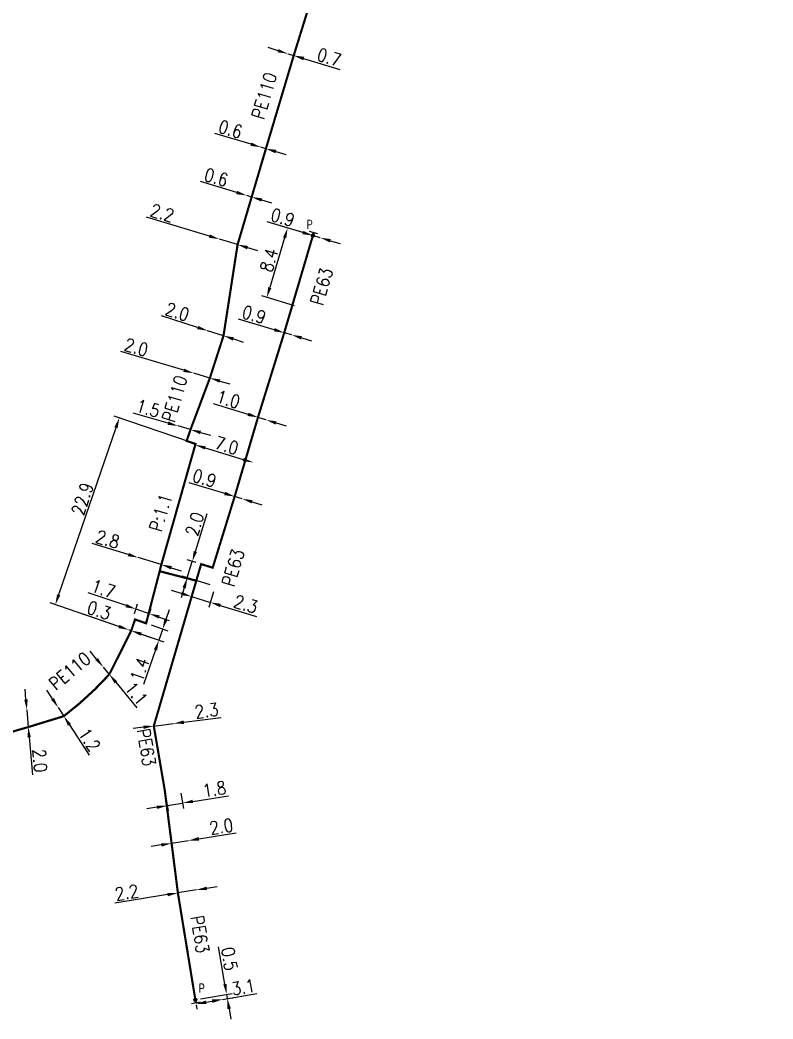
# Model space of a CAD drawing. Header units: millimetres. Extents: x 149999 to 151007, y 125999 to 127005.
# Drawn here: x 150579.9 to 150667.1, y 126187.4 to 126303.1 of the extents above; entities that cross this region are included whole.
import ezdxf
from ezdxf.enums import TextEntityAlignment as Align

# ---------------------------------------------------------------- set-up
doc = ezdxf.new("R2010")
doc.units = ezdxf.units.MM
doc.header["$PDMODE"] = 34
doc.linetypes.add('L_100_PE', pattern=[14, 10, -1.5, 1, -1.5])
doc.layers.get('0').update_dxf_attribs({"linetype": 'CONTINUOUS'})
doc.layers.get('DEFPOINTS').update_dxf_attribs({"linetype": 'CONTINUOUS'})
for name, color, linetype in [('L_140', 3, 'CONTINUOUS'), ('L_300', 7, 'CONTINUOUS'), ('L_340', 7, 'CONTINUOUS')]:
    doc.layers.add(name, color=color, linetype=linetype)
doc.styles.add('G_ROMANS', font='ROMANS.SHX', dxfattribs={"width": 0.75})
doc.styles.get("Standard").update_dxf_attribs({"font": 'romans.shx', "width": 0.85})
doc.dimstyles.get("Standard").update_dxf_attribs({"dimtxt": 1.5, "dimasz": 1.2, "dimexe": 0.625, "dimexo": 0.625, "dimgap": 0.25, "dimtad": 1, "dimdec": 1, "dimzin": 0, "dimdsep": 46, "dimtxsty": 'Standard', "dimcen": -0.5, "dimadec": 0, "dimazin": 0, "dimtfac": 1, "dimtdec": 1, "dimtmove": 0, "dimatfit": 3, "dimfxl": 0, "dimtolj": 1, "dimtzin": 0, "dimarcsym": 0})

# ---------------------------------------------------------------- blocks, each defined once
blk = doc.blocks.new('L_340_07')
at = {"color": 0, "linetype": 'Continuous', "const_width": 0.25, "flags": 128}
blk.add_lwpolyline([(0, 0), (0.35, 0)], dxfattribs=at)
at = {"color": 0, "linetype": 'Continuous', "flags": 128}
blk.add_lwpolyline([(0.35, -0.5), (0.35, 0.5)], dxfattribs=at)
at = {"color": 0, "linetype": 'Continuous', "width": 0.75, "flags": 3}
for tag, p in [('DEF_LEG', (0.72, -3.47)), ('DEF_COUP', (0.72, -5.97)), ('DEF_TYPE', (0.72, -8.47))]:
    blk.add_attdef(tag, text='', height=1.2, dxfattribs=at).set_placement(p, align=Align.MIDDLE)
blk = doc.blocks.new('*D209')
at = {"layer": 'DEFPOINTS', "color": 0, "linetype": 'Continuous', "transparency": 16777216}
for p in [(150600.2, 126189.62), (150603.34, 126189.65), (150603.34, 126189.65)]:
    blk.add_point(p, dxfattribs=at)
at = {"layer": 'L_300', "color": 0, "linetype": 'Continuous', "lineweight": -2, "transparency": 16777216}
for p, q in [((150601.46, 126189.33), (150602.15, 126189.45)), ((150603.34, 126189.65), (150607.3, 126190.32)), ((150600.3, 126189.01), (150600.38, 126188.51))]:
    blk.add_line(p, q, dxfattribs=at)
at = {"layer": 'L_300', "color": 0, "linetype": 'Continuous', "transparency": 16777216}
for points in [[(150601.43, 126189.53), (150601.5, 126189.13), (150600.28, 126189.13)], [(150602.12, 126189.65), (150602.19, 126189.25), (150603.34, 126189.65)]]:
    blk.add_solid(points, dxfattribs=at)
at = {"layer": 'L_300', "color": 0, "linetype": 'Continuous', "transparency": 16777216, "insert": (150605.75, 126191.07), "char_height": 1.5, "attachment_point": 5, "rotation": 9.6463}
blk.add_mtext('\\A1;3.1', dxfattribs=at)
blk = doc.blocks.new('*D210')
at = {"layer": 'DEFPOINTS', "color": 0, "linetype": 'Continuous', "transparency": 16777216}
for p in [(150600.2, 126189.62), (150603.34, 126189.65), (150603.92, 126189.75)]:
    blk.add_point(p, dxfattribs=at)
at = {"layer": 'L_300', "color": 0, "linetype": 'Continuous', "lineweight": -2, "transparency": 16777216}
for p, q in [((150603.63, 126191.42), (150602.9, 126195.73)), ((150600.81, 126189.73), (150604.45, 126190.35)), ((150603.92, 126189.75), (150603.83, 126190.24)), ((150603.95, 126189.75), (150604.53, 126189.85)), ((150604.12, 126188.57), (150604.32, 126187.38))]:
    blk.add_line(p, q, dxfattribs=at)
at = {"layer": 'L_300', "color": 0, "linetype": 'Continuous', "transparency": 16777216}
for points in [[(150603.83, 126191.46), (150603.43, 126191.39), (150603.83, 126190.24)], [(150604.31, 126188.6), (150603.92, 126188.53), (150603.92, 126189.75)]]:
    blk.add_solid(points, dxfattribs=at)
at = {"layer": 'L_300', "color": 0, "linetype": 'Continuous', "transparency": 16777216, "insert": (150604.15, 126194.34), "char_height": 1.5, "attachment_point": 5, "rotation": 279.6463}
blk.add_mtext('\\A1;0.5', dxfattribs=at)
blk = doc.blocks.new('*D211')
at = {"layer": 'DEFPOINTS', "color": 0, "linetype": 'Continuous', "transparency": 16777216}
for p in [(150600.35, 126202.34), (150600.35, 126202.34), (150598.18, 126201.98)]:
    blk.add_point(p, dxfattribs=at)
at = {"layer": 'L_140', "color": 0, "linetype": 'Continuous', "lineweight": -2, "transparency": 16777216}
for p, q in [((150598.08, 126202.6), (150598.08, 126202.6)), ((150600.35, 126202.34), (150598.18, 126201.98)), ((150600.25, 126202.95), (150600.25, 126202.95)), ((150601.53, 126202.53), (150602.72, 126202.72)), ((150596.99, 126201.79), (150590.86, 126200.8))]:
    blk.add_line(p, q, dxfattribs=at)
at = {"layer": 'L_140', "color": 0, "linetype": 'Continuous', "transparency": 16777216}
for points in [[(150601.5, 126202.72), (150601.56, 126202.33), (150600.35, 126202.34)], [(150596.96, 126201.99), (150597.02, 126201.6), (150598.18, 126201.98)]]:
    blk.add_solid(points, dxfattribs=at)
at = {"layer": 'L_140', "color": 0, "linetype": 'Continuous', "transparency": 16777216, "insert": (150592.26, 126202.04), "char_height": 1.5, "attachment_point": 5, "rotation": 9.1902}
blk.add_mtext('\\A1;2.2', dxfattribs=at)
blk = doc.blocks.new('*D212')
at = {"layer": 'DEFPOINTS', "color": 0, "linetype": 'Continuous', "transparency": 16777216}
for p in [(150599.42, 126208.06), (150599.42, 126208.06), (150597.45, 126207.74)]:
    blk.add_point(p, dxfattribs=at)
at = {"layer": 'L_140', "color": 0, "linetype": 'Continuous', "lineweight": -2, "transparency": 16777216}
for p, q in [((150597.45, 126207.74), (150599.42, 126208.06)), ((150600.61, 126208.25), (150604.92, 126208.95)), ((150596.26, 126207.55), (150595.08, 126207.36))]:
    blk.add_line(p, q, dxfattribs=at)
at = {"layer": 'L_140', "color": 0, "linetype": 'Continuous', "transparency": 16777216}
for points in [[(150600.57, 126208.45), (150600.64, 126208.05), (150599.42, 126208.06)], [(150596.23, 126207.74), (150596.3, 126207.35), (150597.45, 126207.74)]]:
    blk.add_solid(points, dxfattribs=at)
at = {"layer": 'L_140', "color": 0, "linetype": 'Continuous', "transparency": 16777216, "insert": (150603.2, 126209.68), "char_height": 1.5, "attachment_point": 5, "rotation": 9.1902}
blk.add_mtext('\\A1;2.0', dxfattribs=at)
blk = doc.blocks.new('*D213')
at = {"layer": 'DEFPOINTS', "color": 0, "linetype": 'Continuous', "transparency": 16777216}
for p in [(150596.66, 126213.87), (150598.43, 126214.15), (150598.72, 126212.39)]:
    blk.add_point(p, dxfattribs=at)
at = {"layer": 'L_140', "color": 0, "linetype": 'Continuous', "lineweight": -2, "transparency": 16777216}
for p, q in [((150596.76, 126213.25), (150597.04, 126211.49)), ((150598.53, 126213.54), (150598.82, 126211.77)), ((150599.9, 126212.58), (150604.04, 126213.25)), ((150595.76, 126211.91), (150594.57, 126211.72)), ((150596.94, 126212.1), (150598.72, 126212.39))]:
    blk.add_line(p, q, dxfattribs=at)
at = {"layer": 'L_140', "color": 0, "linetype": 'Continuous', "transparency": 16777216}
for points in [[(150599.87, 126212.78), (150599.94, 126212.39), (150598.72, 126212.39)], [(150595.73, 126212.11), (150595.79, 126211.71), (150596.94, 126212.1)]]:
    blk.add_solid(points, dxfattribs=at)
at = {"layer": 'L_140', "color": 0, "linetype": 'Continuous', "transparency": 16777216, "insert": (150602.4, 126214), "char_height": 1.5, "attachment_point": 5, "rotation": 9.2093}
blk.add_mtext('\\A1;1.8', dxfattribs=at)
blk = doc.blocks.new('*D789')
at = {"layer": 'DEFPOINTS', "color": 0, "linetype": 'Continuous', "transparency": 16777216}
for p in [(150595.39, 126221.32), (150597.67, 126221.61), (150597.67, 126221.61)]:
    blk.add_point(p, dxfattribs=at)
at = {"layer": 'L_140', "color": 0, "linetype": 'Continuous', "lineweight": -2, "transparency": 16777216}
for p, q in [((150598.86, 126221.76), (150603.2, 126222.3)), ((150594.2, 126221.18), (150593.01, 126221.03)), ((150595.39, 126221.32), (150597.67, 126221.61))]:
    blk.add_line(p, q, dxfattribs=at)
at = {"layer": 'L_140', "color": 0, "linetype": 'Continuous', "transparency": 16777216}
for points in [[(150598.84, 126221.96), (150598.89, 126221.56), (150597.67, 126221.61)], [(150594.17, 126221.37), (150594.22, 126220.98), (150595.39, 126221.32)]]:
    blk.add_solid(points, dxfattribs=at)
at = {"layer": 'L_140', "color": 0, "linetype": 'Continuous', "transparency": 16777216, "insert": (150601.5, 126223.1), "char_height": 1.5, "attachment_point": 5, "rotation": 7.1413}
blk.add_mtext('\\A1;2.3', dxfattribs=at)
blk = doc.blocks.new('*D790')
at = {"layer": 'DEFPOINTS', "color": 0, "linetype": 'Continuous', "transparency": 16777216}
for p in [(150600.87, 126240.07), (150599.26, 126238.47), (150602.51, 126237.48)]:
    blk.add_point(p, dxfattribs=at)
at = {"layer": 'L_140', "color": 0, "linetype": 'Continuous', "lineweight": -2, "transparency": 16777216}
for p, q in [((150600.2, 126241.53), (150601.55, 126245.92)), ((150600.28, 126240.25), (150599.25, 126240.57)), ((150599.26, 126238.47), (150599.85, 126240.38)), ((150601.91, 126237.66), (150598.66, 126238.66)), ((150598.91, 126237.33), (150598.56, 126236.18))]:
    blk.add_line(p, q, dxfattribs=at)
at = {"layer": 'L_140', "color": 0, "linetype": 'Continuous', "transparency": 16777216}
for points in [[(150600.01, 126241.59), (150600.39, 126241.47), (150599.85, 126240.38)], [(150598.72, 126237.38), (150599.1, 126237.27), (150599.26, 126238.47)]]:
    blk.add_solid(points, dxfattribs=at)
at = {"layer": 'L_140', "color": 0, "linetype": 'Continuous', "transparency": 16777216, "insert": (150600.13, 126244.7), "char_height": 1.5, "attachment_point": 5, "rotation": 72.9019}
blk.add_mtext('\\A1;2.0', dxfattribs=at)
blk = doc.blocks.new('*D791')
at = {"layer": 'DEFPOINTS', "color": 0, "linetype": 'Continuous', "transparency": 16777216}
for p in [(150604.75, 126247.9), (150605.61, 126247.64), (150605.61, 126247.64)]:
    blk.add_point(p, dxfattribs=at)
at = {"layer": 'L_140', "color": 0, "linetype": 'Continuous', "lineweight": -2, "transparency": 16777216}
for p, q in [((150603.6, 126248.25), (150599.48, 126249.5)), ((150605.61, 126247.64), (150604.75, 126247.9)), ((150606.76, 126247.29), (150607.91, 126246.94))]:
    blk.add_line(p, q, dxfattribs=at)
at = {"layer": 'L_140', "color": 0, "linetype": 'Continuous', "transparency": 16777216}
for points in [[(150603.66, 126248.44), (150603.54, 126248.06), (150604.75, 126247.9)], [(150606.82, 126247.48), (150606.7, 126247.1), (150605.61, 126247.64)]]:
    blk.add_solid(points, dxfattribs=at)
at = {"layer": 'L_140', "color": 0, "linetype": 'Continuous', "transparency": 16777216, "insert": (150601.26, 126250.01), "char_height": 1.5, "attachment_point": 5, "rotation": 343.1168}
blk.add_mtext('\\A1;0.9', dxfattribs=at)
blk = doc.blocks.new('*D792')
at = {"layer": 'DEFPOINTS', "color": 0, "linetype": 'Continuous', "transparency": 16777216}
for p in [(150600.22, 126253.99), (150606.89, 126251.85), (150606.89, 126251.85)]:
    blk.add_point(p, dxfattribs=at)
at = {"layer": 'L_140', "color": 0, "linetype": 'Continuous', "lineweight": -2, "transparency": 16777216}
for p, q in [((150600.04, 126253.39), (150600.01, 126253.28)), ((150601.34, 126253.53), (150605.74, 126252.19))]:
    blk.add_line(p, q, dxfattribs=at)
at = {"layer": 'L_140', "color": 0, "linetype": 'Continuous', "transparency": 16777216}
for points in [[(150601.39, 126253.72), (150601.28, 126253.34), (150600.19, 126253.88)], [(150605.8, 126252.38), (150605.68, 126252), (150606.89, 126251.85)]]:
    blk.add_solid(points, dxfattribs=at)
at = {"layer": 'L_140', "color": 0, "linetype": 'Continuous', "transparency": 16777216, "insert": (150603.83, 126253.82), "char_height": 1.5, "attachment_point": 5, "rotation": 343.1168}
blk.add_mtext('\\A1;7.0', dxfattribs=at)
blk = doc.blocks.new('*D793')
at = {"layer": 'DEFPOINTS', "color": 0, "linetype": 'Continuous', "transparency": 16777216}
for p in [(150607.45, 126257.07), (150608.4, 126256.77), (150608.4, 126256.77)]:
    blk.add_point(p, dxfattribs=at)
at = {"layer": 'L_140', "color": 0, "linetype": 'Continuous', "lineweight": -2, "transparency": 16777216}
for p, q in [((150606.3, 126257.42), (150602.3, 126258.65)), ((150608.4, 126256.77), (150607.45, 126257.07)), ((150609.55, 126256.42), (150610.7, 126256.07))]:
    blk.add_line(p, q, dxfattribs=at)
at = {"layer": 'L_140', "color": 0, "linetype": 'Continuous', "transparency": 16777216}
for points in [[(150606.36, 126257.61), (150606.24, 126257.23), (150607.45, 126257.07)], [(150609.61, 126256.61), (150609.49, 126256.23), (150608.4, 126256.77)]]:
    blk.add_solid(points, dxfattribs=at)
at = {"layer": 'L_140', "color": 0, "linetype": 'Continuous', "transparency": 16777216, "insert": (150604.02, 126259.17), "char_height": 1.5, "attachment_point": 5, "rotation": 342.8927}
blk.add_mtext('\\A1;1.0', dxfattribs=at)
blk = doc.blocks.new('*D794')
at = {"layer": 'DEFPOINTS', "color": 0, "linetype": 'Continuous', "transparency": 16777216}
for p in [(150610.49, 126266.87), (150611.36, 126266.62), (150611.36, 126266.62)]:
    blk.add_point(p, dxfattribs=at)
at = {"layer": 'L_140', "color": 0, "linetype": 'Continuous', "lineweight": -2, "transparency": 16777216}
for p, q in [((150609.34, 126267.22), (150605.21, 126268.45)), ((150611.36, 126266.62), (150610.49, 126266.87)), ((150612.51, 126266.27), (150613.66, 126265.93))]:
    blk.add_line(p, q, dxfattribs=at)
at = {"layer": 'L_140', "color": 0, "linetype": 'Continuous', "transparency": 16777216}
for points in [[(150609.4, 126267.41), (150609.29, 126267.03), (150610.49, 126266.87)], [(150612.56, 126266.47), (150612.45, 126266.08), (150611.36, 126266.62)]]:
    blk.add_solid(points, dxfattribs=at)
at = {"layer": 'L_140', "color": 0, "linetype": 'Continuous', "transparency": 16777216, "insert": (150606.99, 126268.96), "char_height": 1.5, "attachment_point": 5, "rotation": 343.3814}
blk.add_mtext('\\A1;0.9', dxfattribs=at)
blk = doc.blocks.new('*D795')
at = {"layer": 'DEFPOINTS', "color": 0, "linetype": 'Continuous', "transparency": 16777216}
for p in [(150613.81, 126278.13), (150608.48, 126270.95), (150612.27, 126269.82)]:
    blk.add_point(p, dxfattribs=at)
at = {"layer": 'L_300', "color": 0, "linetype": 'Continuous', "lineweight": -2, "transparency": 16777216}
for p, q in [((150613.21, 126278.31), (150610.28, 126279.18)), ((150610.54, 126277.85), (150608.82, 126272.1)), ((150611.68, 126270), (150607.88, 126271.13))]:
    blk.add_line(p, q, dxfattribs=at)
at = {"layer": 'L_300', "color": 0, "linetype": 'Continuous', "transparency": 16777216}
for points in [[(150610.35, 126277.91), (150610.73, 126277.8), (150610.88, 126279)], [(150608.63, 126272.16), (150609.01, 126272.05), (150608.48, 126270.95)]]:
    blk.add_solid(points, dxfattribs=at)
at = {"layer": 'L_300', "color": 0, "linetype": 'Continuous', "transparency": 16777216, "insert": (150608.73, 126275.29), "char_height": 1.5, "attachment_point": 5, "rotation": 73.4039}
blk.add_mtext('\\A1;8.4', dxfattribs=at)
blk = doc.blocks.new('*D796')
at = {"layer": 'DEFPOINTS', "color": 0, "linetype": 'Continuous', "transparency": 16777216}
for p in [(150613.81, 126278.13), (150614.67, 126277.87), (150614.67, 126277.87)]:
    blk.add_point(p, dxfattribs=at)
at = {"layer": 'L_300', "color": 0, "linetype": 'Continuous', "lineweight": -2, "transparency": 16777216}
for p, q in [((150612.66, 126278.47), (150608.53, 126279.7)), ((150614.67, 126277.87), (150613.81, 126278.13)), ((150615.82, 126277.53), (150616.97, 126277.19))]:
    blk.add_line(p, q, dxfattribs=at)
at = {"layer": 'L_300', "color": 0, "linetype": 'Continuous', "transparency": 16777216}
for points in [[(150612.72, 126278.66), (150612.6, 126278.28), (150613.81, 126278.13)], [(150615.88, 126277.72), (150615.77, 126277.34), (150614.67, 126277.87)]]:
    blk.add_solid(points, dxfattribs=at)
at = {"layer": 'L_300', "color": 0, "linetype": 'Continuous', "transparency": 16777216, "insert": (150610.31, 126280.22), "char_height": 1.5, "attachment_point": 5, "rotation": 343.4039}
blk.add_mtext('\\A1;0.9', dxfattribs=at)
blk = doc.blocks.new('*D798')
at = {"layer": 'DEFPOINTS', "color": 0, "linetype": 'Continuous', "transparency": 16777216}
for p in [(150610.92, 126299.19), (150610.92, 126299.19), (150611.59, 126298.98)]:
    blk.add_point(p, dxfattribs=at)
at = {"layer": 'L_140', "color": 0, "linetype": 'Continuous', "lineweight": -2, "transparency": 16777216}
for p, q in [((150609.77, 126299.54), (150608.62, 126299.89)), ((150610.92, 126299.19), (150611.59, 126298.98)), ((150612.74, 126298.64), (150616.92, 126297.36))]:
    blk.add_line(p, q, dxfattribs=at)
at = {"layer": 'L_140', "color": 0, "linetype": 'Continuous', "transparency": 16777216}
for points in [[(150609.83, 126299.73), (150609.71, 126299.35), (150610.92, 126299.19)], [(150612.8, 126298.83), (150612.68, 126298.44), (150611.59, 126298.98)]]:
    blk.add_solid(points, dxfattribs=at)
at = {"layer": 'L_140', "color": 0, "linetype": 'Continuous', "transparency": 16777216, "insert": (150615.69, 126298.78), "char_height": 1.5, "attachment_point": 5, "rotation": 343.097}
blk.add_mtext('\\A1;0.7', dxfattribs=at)
blk = doc.blocks.new('*D799')
at = {"layer": 'DEFPOINTS', "color": 0, "linetype": 'Continuous', "transparency": 16777216}
for p in [(150607.8, 126288.36), (150607.8, 126288.36), (150608.37, 126288.19)]:
    blk.add_point(p, dxfattribs=at)
at = {"layer": 'L_140', "color": 0, "linetype": 'Continuous', "lineweight": -2, "transparency": 16777216}
for p, q in [((150606.65, 126288.7), (150602.45, 126289.94)), ((150608.37, 126288.19), (150607.8, 126288.36)), ((150609.52, 126287.85), (150610.67, 126287.52))]:
    blk.add_line(p, q, dxfattribs=at)
at = {"layer": 'L_140', "color": 0, "linetype": 'Continuous', "transparency": 16777216}
for points in [[(150606.7, 126288.89), (150606.59, 126288.51), (150607.8, 126288.36)], [(150609.58, 126288.05), (150609.47, 126287.66), (150608.37, 126288.19)]]:
    blk.add_solid(points, dxfattribs=at)
at = {"layer": 'L_140', "color": 0, "linetype": 'Continuous', "transparency": 16777216, "insert": (150604.26, 126290.45), "char_height": 1.5, "attachment_point": 5, "rotation": 343.5974}
blk.add_mtext('\\A1;0.6', dxfattribs=at)
blk = doc.blocks.new('*D800')
at = {"layer": 'DEFPOINTS', "color": 0, "linetype": 'Continuous', "transparency": 16777216}
for p in [(150606.15, 126282.77), (150606.15, 126282.77), (150606.72, 126282.59)]:
    blk.add_point(p, dxfattribs=at)
at = {"layer": 'L_140', "color": 0, "linetype": 'Continuous', "lineweight": -2, "transparency": 16777216}
for p, q in [((150605, 126283.11), (150600.81, 126284.37)), ((150606.72, 126282.59), (150606.15, 126282.77)), ((150607.87, 126282.25), (150609.02, 126281.9))]:
    blk.add_line(p, q, dxfattribs=at)
at = {"layer": 'L_140', "color": 0, "linetype": 'Continuous', "transparency": 16777216}
for points in [[(150605.06, 126283.3), (150604.94, 126282.92), (150606.15, 126282.77)], [(150607.93, 126282.44), (150607.82, 126282.06), (150606.72, 126282.59)]]:
    blk.add_solid(points, dxfattribs=at)
at = {"layer": 'L_140', "color": 0, "linetype": 'Continuous', "transparency": 16777216, "insert": (150602.62, 126284.87), "char_height": 1.5, "attachment_point": 5, "rotation": 343.257}
blk.add_mtext('\\A1;0.6', dxfattribs=at)
blk = doc.blocks.new('*D801')
at = {"layer": 'DEFPOINTS', "color": 0, "linetype": 'Continuous', "transparency": 16777216}
for p in [(150602.98, 126277.71), (150602.98, 126277.71), (150605.09, 126277.08)]:
    blk.add_point(p, dxfattribs=at)
at = {"layer": 'L_140', "color": 0, "linetype": 'Continuous', "lineweight": -2, "transparency": 16777216}
for p, q in [((150601.83, 126278.06), (150594.56, 126280.25)), ((150605.09, 126277.08), (150602.98, 126277.71)), ((150606.24, 126276.73), (150607.39, 126276.38))]:
    blk.add_line(p, q, dxfattribs=at)
at = {"layer": 'L_140', "color": 0, "linetype": 'Continuous', "transparency": 16777216}
for points in [[(150601.89, 126278.25), (150601.78, 126277.87), (150602.98, 126277.71)], [(150606.29, 126276.92), (150606.18, 126276.54), (150605.09, 126277.08)]]:
    blk.add_solid(points, dxfattribs=at)
at = {"layer": 'L_140', "color": 0, "linetype": 'Continuous', "transparency": 16777216, "insert": (150596.37, 126280.75), "char_height": 1.5, "attachment_point": 5, "rotation": 343.2023}
blk.add_mtext('\\A1;2.2', dxfattribs=at)
blk = doc.blocks.new('*D802')
at = {"layer": 'DEFPOINTS', "color": 0, "linetype": 'Continuous', "transparency": 16777216}
for p in [(150600.02, 126262.18), (150600.02, 126262.18), (150601.88, 126261.62)]:
    blk.add_point(p, dxfattribs=at)
at = {"layer": 'L_140', "color": 0, "linetype": 'Continuous', "lineweight": -2, "transparency": 16777216}
for p, q in [((150598.87, 126262.52), (150591.57, 126264.69)), ((150600.19, 126262.77), (150600.19, 126262.77)), ((150601.88, 126261.62), (150600.02, 126262.18)), ((150602.06, 126262.22), (150602.06, 126262.22)), ((150603.03, 126261.28), (150604.18, 126260.94))]:
    blk.add_line(p, q, dxfattribs=at)
at = {"layer": 'L_140', "color": 0, "linetype": 'Continuous', "transparency": 16777216}
for points in [[(150598.92, 126262.71), (150598.81, 126262.33), (150600.02, 126262.18)], [(150603.09, 126261.47), (150602.98, 126261.09), (150601.88, 126261.62)]]:
    blk.add_solid(points, dxfattribs=at)
at = {"layer": 'L_140', "color": 0, "linetype": 'Continuous', "transparency": 16777216, "insert": (150593.37, 126265.2), "char_height": 1.5, "attachment_point": 5, "rotation": 343.4353}
blk.add_mtext('\\A1;2.0', dxfattribs=at)
blk = doc.blocks.new('*D803')
at = {"layer": 'DEFPOINTS', "color": 0, "linetype": 'Continuous', "transparency": 16777216}
for p in [(150598.2, 126256.07), (150598.2, 126256.07), (150599.64, 126255.65)]:
    blk.add_point(p, dxfattribs=at)
at = {"layer": 'L_140', "color": 0, "linetype": 'Continuous', "lineweight": -2, "transparency": 16777216}
for p, q in [((150597.05, 126256.4), (150593.02, 126257.56)), ((150599.64, 126255.65), (150598.2, 126256.07)), ((150600.79, 126255.32), (150601.95, 126254.99))]:
    blk.add_line(p, q, dxfattribs=at)
at = {"layer": 'L_140', "color": 0, "linetype": 'Continuous', "transparency": 16777216}
for points in [[(150597.1, 126256.59), (150596.99, 126256.21), (150598.2, 126256.07)], [(150600.85, 126255.51), (150600.74, 126255.13), (150599.64, 126255.65)]]:
    blk.add_solid(points, dxfattribs=at)
at = {"layer": 'L_140', "color": 0, "linetype": 'Continuous', "transparency": 16777216, "insert": (150594.73, 126258.11), "char_height": 1.5, "attachment_point": 5, "rotation": 343.9304}
blk.add_mtext('\\A1;1.5', dxfattribs=at)
blk = doc.blocks.new('*D804')
at = {"layer": 'DEFPOINTS', "color": 0, "linetype": 'Continuous', "transparency": 16777216}
for p in [(150593.58, 126240.83), (150593.58, 126240.83), (150596.26, 126240.01)]:
    blk.add_point(p, dxfattribs=at)
at = {"layer": 'L_140', "color": 0, "linetype": 'Continuous', "lineweight": -2, "transparency": 16777216}
for p, q in [((150592.44, 126241.18), (150588.26, 126242.45)), ((150596.26, 126240.01), (150593.58, 126240.83)), ((150597.41, 126239.66), (150598.56, 126239.31))]:
    blk.add_line(p, q, dxfattribs=at)
at = {"layer": 'L_140', "color": 0, "linetype": 'Continuous', "transparency": 16777216}
for points in [[(150592.5, 126241.37), (150592.38, 126240.99), (150593.58, 126240.83)], [(150597.47, 126239.85), (150597.35, 126239.47), (150596.26, 126240.01)]]:
    blk.add_solid(points, dxfattribs=at)
at = {"layer": 'L_140', "color": 0, "linetype": 'Continuous', "transparency": 16777216, "insert": (150590.06, 126242.95), "char_height": 1.5, "attachment_point": 5, "rotation": 343.0163}
blk.add_mtext('\\A1;2.8', dxfattribs=at)
blk = doc.blocks.new('*D805')
at = {"layer": 'DEFPOINTS', "color": 0, "linetype": 'Continuous', "transparency": 16777216}
for p in [(150592.49, 126232.46), (150592.49, 126232.46), (150592.78, 126232.36)]:
    blk.add_point(p, dxfattribs=at)
at = {"layer": 'L_140', "color": 0, "linetype": 'Continuous', "lineweight": -2, "transparency": 16777216}
for p, q in [((150591.36, 126232.85), (150587.22, 126234.27)), ((150592.78, 126232.36), (150592.49, 126232.46)), ((150592.7, 126233.05), (150592.7, 126233.05)), ((150592.98, 126232.95), (150592.98, 126232.95)), ((150593.91, 126231.97), (150595.05, 126231.58))]:
    blk.add_line(p, q, dxfattribs=at)
at = {"layer": 'L_140', "color": 0, "linetype": 'Continuous', "transparency": 16777216}
for points in [[(150591.42, 126233.04), (150591.29, 126232.66), (150592.49, 126232.46)], [(150593.98, 126232.16), (150593.85, 126231.78), (150592.78, 126232.36)]]:
    blk.add_solid(points, dxfattribs=at)
at = {"layer": 'L_140', "color": 0, "linetype": 'Continuous', "transparency": 16777216, "insert": (150589.05, 126234.7), "char_height": 1.5, "attachment_point": 5, "rotation": 341.0864}
blk.add_mtext('\\A1;0.3', dxfattribs=at)
blk = doc.blocks.new('*D806')
at = {"layer": 'DEFPOINTS', "color": 0, "linetype": 'Continuous', "transparency": 16777216}
for p in [(150592.49, 126232.46), (150594.5, 126233.22), (150595.98, 126231.27)]:
    blk.add_point(p, dxfattribs=at)
at = {"layer": 'L_140', "color": 0, "linetype": 'Continuous', "lineweight": -2, "transparency": 16777216}
for p, q in [((150596.81, 126233.7), (150597.2, 126234.83)), ((150593.08, 126232.26), (150596.57, 126231.06)), ((150595.09, 126233.02), (150597.01, 126232.36)), ((150596.42, 126232.56), (150595.98, 126231.27)), ((150595.59, 126230.13), (150594.21, 126226.11))]:
    blk.add_line(p, q, dxfattribs=at)
at = {"layer": 'L_140', "color": 0, "linetype": 'Continuous', "transparency": 16777216}
for points in [[(150596.62, 126233.76), (150597, 126233.63), (150596.42, 126232.56)], [(150595.4, 126230.2), (150595.78, 126230.07), (150595.98, 126231.27)]]:
    blk.add_solid(points, dxfattribs=at)
at = {"layer": 'L_140', "color": 0, "linetype": 'Continuous', "transparency": 16777216, "insert": (150593.76, 126227.88), "char_height": 1.5, "attachment_point": 5, "rotation": 71.0864}
blk.add_mtext('\\A1;1.4', dxfattribs=at)
blk = doc.blocks.new('*D807')
at = {"layer": 'DEFPOINTS', "color": 0, "linetype": 'Continuous', "transparency": 16777216}
for p in [(150593.32, 126234.87), (150592.94, 126233.76), (150594.5, 126233.22)]:
    blk.add_point(p, dxfattribs=at)
at = {"layer": 'L_140', "color": 0, "linetype": 'Continuous', "lineweight": -2, "transparency": 16777216}
for p, q in [((150592.18, 126235.26), (150587.8, 126236.76)), ((150593.14, 126234.35), (150593.52, 126235.46)), ((150594.88, 126234.33), (150593.32, 126234.87)), ((150594.7, 126233.81), (150595.08, 126234.92)), ((150596.01, 126233.94), (150597.15, 126233.56))]:
    blk.add_line(p, q, dxfattribs=at)
at = {"layer": 'L_140', "color": 0, "linetype": 'Continuous', "transparency": 16777216}
for points in [[(150592.25, 126235.45), (150592.12, 126235.07), (150593.32, 126234.87)], [(150596.08, 126234.13), (150595.95, 126233.76), (150594.88, 126234.33)]]:
    blk.add_solid(points, dxfattribs=at)
at = {"layer": 'L_140', "color": 0, "linetype": 'Continuous', "transparency": 16777216, "insert": (150589.53, 126237.22), "char_height": 1.5, "attachment_point": 5, "rotation": 341.0864}
blk.add_mtext('\\A1;1.7', dxfattribs=at)
blk = doc.blocks.new('*D808')
at = {"layer": 'DEFPOINTS', "color": 0, "linetype": 'Continuous', "transparency": 16777216}
for p in [(150600.22, 126253.99), (150583.99, 126235.37), (150592.49, 126232.46)]:
    blk.add_point(p, dxfattribs=at)
at = {"layer": 'L_140', "color": 0, "linetype": 'Continuous', "lineweight": -2, "transparency": 16777216}
for p, q in [((150599.63, 126254.19), (150590.81, 126257.21)), ((150591.01, 126255.87), (150584.37, 126236.51)), ((150591.9, 126232.66), (150583.39, 126235.58))]:
    blk.add_line(p, q, dxfattribs=at)
at = {"layer": 'L_140', "color": 0, "linetype": 'Continuous', "transparency": 16777216}
for points in [[(150590.82, 126255.94), (150591.2, 126255.81), (150591.4, 126257.01)], [(150584.19, 126236.57), (150584.56, 126236.45), (150583.99, 126235.37)]]:
    blk.add_solid(points, dxfattribs=at)
at = {"layer": 'L_140', "color": 0, "linetype": 'Continuous', "transparency": 16777216, "insert": (150587.13, 126247.62), "char_height": 1.5, "attachment_point": 5, "rotation": 71.0864}
blk.add_mtext('\\A1;22.9', dxfattribs=at)
blk = doc.blocks.new('*D809')
at = {"layer": 'DEFPOINTS', "color": 0, "linetype": 'Continuous', "transparency": 16777216}
for p in [(150589.54, 126228.15), (150589.54, 126228.15), (150590.24, 126227.3)]:
    blk.add_point(p, dxfattribs=at)
at = {"layer": 'L_140', "color": 0, "linetype": 'Continuous', "lineweight": -2, "transparency": 16777216}
for p, q in [((150588.77, 126229.07), (150588.01, 126230)), ((150589.54, 126228.15), (150590.24, 126227.3)), ((150591, 126226.38), (150593.44, 126223.43))]:
    blk.add_line(p, q, dxfattribs=at)
at = {"layer": 'L_140', "color": 0, "linetype": 'Continuous', "transparency": 16777216}
for points in [[(150588.93, 126229.2), (150588.62, 126228.95), (150589.54, 126228.15)], [(150591.16, 126226.5), (150590.85, 126226.25), (150590.24, 126227.3)]]:
    blk.add_solid(points, dxfattribs=at)
at = {"layer": 'L_140', "color": 0, "linetype": 'Continuous', "transparency": 16777216, "insert": (150593.38, 126225.08), "char_height": 1.5, "attachment_point": 5, "rotation": 309.5947}
blk.add_mtext('\\A1;1.1', dxfattribs=at)
blk = doc.blocks.new('*D810')
at = {"layer": 'DEFPOINTS', "color": 0, "linetype": 'Continuous', "transparency": 16777216}
for p in [(150584.32, 126223.46), (150584.32, 126223.46), (150584.97, 126222.46)]:
    blk.add_point(p, dxfattribs=at)
at = {"layer": 'L_140', "color": 0, "linetype": 'Continuous', "lineweight": -2, "transparency": 16777216}
for p, q in [((150583.67, 126224.47), (150583.01, 126225.48)), ((150584.32, 126223.46), (150584.97, 126222.46)), ((150585.62, 126221.45), (150587.9, 126217.93))]:
    blk.add_line(p, q, dxfattribs=at)
at = {"layer": 'L_140', "color": 0, "linetype": 'Continuous', "transparency": 16777216}
for points in [[(150583.83, 126224.58), (150583.5, 126224.36), (150584.32, 126223.46)], [(150585.79, 126221.56), (150585.45, 126221.34), (150584.97, 126222.46)]]:
    blk.add_solid(points, dxfattribs=at)
at = {"layer": 'L_140', "color": 0, "linetype": 'Continuous', "transparency": 16777216, "insert": (150587.93, 126219.73), "char_height": 1.5, "attachment_point": 5, "rotation": 302.931}
blk.add_mtext('\\A1;1.2', dxfattribs=at)
blk = doc.blocks.new('*D811')
at = {"layer": 'DEFPOINTS', "color": 0, "linetype": 'Continuous', "transparency": 16777216}
for p in [(150580.69, 126223.2), (150580.69, 126223.2), (150580.86, 126221.2)]:
    blk.add_point(p, dxfattribs=at)
at = {"layer": 'L_140', "color": 0, "linetype": 'Continuous', "lineweight": -2, "transparency": 16777216}
for p, q in [((150580.59, 126224.39), (150580.49, 126225.59)), ((150580.69, 126223.2), (150580.86, 126221.2)), ((150580.96, 126220.01), (150581.33, 126215.65))]:
    blk.add_line(p, q, dxfattribs=at)
at = {"layer": 'L_140', "color": 0, "linetype": 'Continuous', "transparency": 16777216}
for points in [[(150580.79, 126224.41), (150580.39, 126224.38), (150580.69, 126223.2)], [(150581.16, 126220.03), (150580.76, 126219.99), (150580.86, 126221.2)]]:
    blk.add_solid(points, dxfattribs=at)
at = {"layer": 'L_140', "color": 0, "linetype": 'Continuous', "transparency": 16777216, "insert": (150582.19, 126217.32), "char_height": 1.5, "attachment_point": 5, "rotation": 274.8333}
blk.add_mtext('\\A1;2.0', dxfattribs=at)
blk = doc.blocks.new('*D818')
at = {"layer": 'DEFPOINTS', "color": 0, "linetype": 'Continuous', "transparency": 16777216}
for p in [(150601.61, 126267.11), (150601.61, 126267.11), (150603.46, 126266.52)]:
    blk.add_point(p, dxfattribs=at)
at = {"layer": 'L_140', "color": 0, "linetype": 'Continuous', "lineweight": -2, "transparency": 16777216}
for p, q in [((150600.46, 126267.48), (150596.3, 126268.82)), ((150603.46, 126266.52), (150601.61, 126267.11)), ((150604.6, 126266.15), (150605.75, 126265.78))]:
    blk.add_line(p, q, dxfattribs=at)
at = {"layer": 'L_140', "color": 0, "linetype": 'Continuous', "transparency": 16777216}
for points in [[(150600.53, 126267.67), (150600.4, 126267.29), (150601.61, 126267.11)], [(150604.67, 126266.34), (150604.54, 126265.96), (150603.46, 126266.52)]]:
    blk.add_solid(points, dxfattribs=at)
at = {"layer": 'L_140', "color": 0, "linetype": 'Continuous', "transparency": 16777216, "insert": (150598.12, 126269.29), "char_height": 1.5, "attachment_point": 5, "rotation": 342.1486}
blk.add_mtext('\\A1;2.0', dxfattribs=at)
blk = doc.blocks.new('*D819')
at = {"layer": 'DEFPOINTS', "color": 0, "linetype": 'Continuous', "transparency": 16777216}
for p in [(150600.31, 126238.15), (150602.51, 126237.48), (150601.94, 126235.64)]:
    blk.add_point(p, dxfattribs=at)
at = {"layer": 'L_140', "color": 0, "linetype": 'Continuous', "lineweight": -2, "transparency": 16777216}
for p, q in [((150598.6, 126236.67), (150597.45, 126237.02)), ((150600.12, 126237.55), (150599.56, 126235.72)), ((150602.32, 126236.88), (150601.76, 126235.04)), ((150599.74, 126236.32), (150601.94, 126235.64)), ((150603.09, 126235.29), (150607.27, 126234))]:
    blk.add_line(p, q, dxfattribs=at)
at = {"layer": 'L_140', "color": 0, "linetype": 'Continuous', "transparency": 16777216}
for points in [[(150598.65, 126236.86), (150598.54, 126236.48), (150599.74, 126236.32)], [(150603.15, 126235.48), (150603.03, 126235.1), (150601.94, 126235.64)]]:
    blk.add_solid(points, dxfattribs=at)
at = {"layer": 'L_140', "color": 0, "linetype": 'Continuous', "transparency": 16777216, "insert": (150606.04, 126235.43), "char_height": 1.5, "attachment_point": 5, "rotation": 342.9019}
blk.add_mtext('\\A1;2.3', dxfattribs=at)
blk = doc.blocks.new('L_300_12')
at = {"color": 0, "linetype": 'Continuous', "const_width": 0.248, "flags": 128}
blk.add_lwpolyline([(-0.13, 0, 1), (0.13, 0, 1)], format="xyb", close=True, dxfattribs=at)
at = {"linetype": 'Continuous', "style": 'G_ROMANS', "width": 0.75}
blk.add_attdef('P', text='', height=1, dxfattribs=at).set_placement((0, 1.33), align=Align.MIDDLE_CENTER)
at = {"color": 0, "linetype": 'Continuous', "width": 0.75, "flags": 3}
for tag, p in [('DEF_LEG', (0, -5)), ('DEF_COUP', (0, -7.5)), ('DEF_TYPE', (0, -10))]:
    blk.add_attdef(tag, text='', height=1.2, dxfattribs=at).set_placement(p, align=Align.MIDDLE)

msp = doc.modelspace()

# ---------------------------------------------------------------- linework, layer by layer
at = {"layer": 'L_140', "linetype": 'L_100_PE', "flags": 128}
msp.add_lwpolyline([(150435.76, 126240.39, 0.25, 0.25, 0), (150436.71, 126237.97, 0.25, 0.25, 0), (150443.61, 126220.07, 0.25, 0.25, 0), (150443.66, 126219.18, 0.25, 0.25, 0), (150444.08, 126218.14, 0.25, 0.25, 0), (150444.95, 126215.81, 0.25, 0.25, 0), (150446.64, 126211.04, 0.25, 0.25, 0), (150449.77, 126202.03, 0.25, 0.25, 0), (150449.77, 126202.03, 0.25, 0.25, 0), (150451.37, 126200.3, 0.25, 0.25, 0), (150454.17, 126200, 0.25, 0.25, 0), (150465.02, 126201.58, 0.25, 0.25, 0), (150480.04, 126204.14, 0.25, 0.25, 0), (150517.98, 126210.6, 0.25, 0.25, 0), (150522.25, 126210.31, 0.25, 0.25, 0), (150524.17, 126210.46, 0.25, 0.25, 0), (150537.57, 126211.61, 0.25, 0.25, 0), (150539.38, 126211.77, 0.25, 0.25, 0), (150558.22, 126216.08, 0.25, 0.25, 0), (150566.42, 126217.38, 0.25, 0.25, 0), (150566.81, 126217.49, 0.25, 0.25, 0), (150571.25, 126218.82, 0.25, 0.25, 0), (150577, 126220.08, 0.25, 0.25, 0), (150580.86, 126221.2, 0.25, 0.25, 0), (150584.97, 126222.46, 0.25, 0.25, 0.045726), (150590.24, 126227.3, 0.25, 0.25, 0), (150592.78, 126232.36, 0.25, 0.25, 0), (150593.22, 126233.66, 0.25, 0.25, 0), (150594.5, 126233.22, 0.25, 0.25, 0), (150596.07, 126239.25, 0.25, 0.25, 0), (150596.26, 126240.01, 0.25, 0.25, 0), (150600.19, 126253.88, 0.25, 0.25, 0), (150600.22, 126253.99, 0.25, 0.25, 0), (150599.19, 126254.34, 0.25, 0.25, 0), (150599.64, 126255.65, 0.25, 0.25, 0), (150601.88, 126261.62, 0.25, 0.25, 0), (150603.46, 126266.52, 0.25, 0.25, 0), (150605.09, 126277.08, 0.25, 0.25, 0), (150606.72, 126282.59, 0.25, 0.25, 0), (150608.37, 126288.19, 0.25, 0.25, 0), (150611.59, 126298.98, 0.25, 0.25, 0), (150619.19, 126323.51, 0.25, 0.25, 0), (150622.66, 126334.14, 0.25, 0.25, 0), (150624.01, 126338.61, 0.25, 0.25, 0), (150626.14, 126346.49, 0.25, 0.25, 0), (150627.73, 126355.08, 0.25, 0.25, 0), (150630.48, 126363.38, 0.25, 0.25, 0), (150635.32, 126379.67, 0.25, 0.25, 0), (150636.87, 126384.84, 0.25, 0.25, 0), (150644.56, 126382.91, 0.25, 0.25, 0), (150644.56, 126382.91, 0.25, 0.25, 0), (150646.46, 126385.51, 0.25, 0.25, 0), (150648.87, 126390.82, 0.25, 0.25, 0), (150648, 126393.38, 0.25, 0.25, 0), (150648.39, 126394.63, 0.25, 0.25, 0), (150649.6, 126398.12, 0.25, 0.25, 0), (150654.59, 126410.31, 0.25, 0.25, 0), (150658.56, 126418.19, 0.25, 0.25, 0), (150659.63, 126420.54, 0.25, 0.25, 0), (150661.71, 126424.7, 0.25, 0.25, 0), (150661.71, 126424.7, 0.25, 0.25, -0.126372), (150668.93, 126426.03, 0.25, 0.25, -0.142063), (150676.7, 126423.26, 0.25, 0.25, 0), (150685.47, 126416.14, 0, 0, 0)], format="xyseb", dxfattribs=at)
at = {"layer": 'L_140', "linetype": 'L_100_PE'}
msp.add_lwpolyline([(150600.2, 126189.62, 0.25, 0.25, 0), (150598.18, 126201.98, 0.25, 0.25, 0), (150597.45, 126207.74, 0.25, 0.25, 0), (150596.66, 126213.87, 0.25, 0.25, 0), (150595.39, 126221.32, 0.25, 0.25, 0), (150600.31, 126238.15, 0.25, 0.25, 0), (150600.87, 126240.07, 0.25, 0.25, 0), (150602.21, 126239.66, 0.25, 0.25, 0), (150604.75, 126247.9, 0.25, 0.25, 0), (150607.45, 126257.07, 0.25, 0.25, 0), (150610.49, 126266.87, 0.25, 0.25, 0), (150613.81, 126278.13, 0, 0, 0)], format="xyseb", dxfattribs=at)
at = {"layer": 'L_140', "linetype": 'L_100_PE', "const_width": 0.25, "flags": 128}
msp.add_lwpolyline([(150600.31, 126238.15), (150596.07, 126239.25)], dxfattribs=at)

# ---------------------------------------------------------------- block references
at = {"layer": 'L_300'}
ref = msp.add_blockref('L_300_12', (150613.81, 126278.13), dxfattribs=dict(at, rotation=73.57654093625091))
ref.add_attrib('P', 'P', dxfattribs={"layer": '0', "linetype": 'Continuous', "height": 1, "style": 'G_ROMANS', "width": 0.75}).set_placement((150613.43, 126279.4), align=Align.MIDDLE_CENTER)
ref = msp.add_blockref('L_300_12', (150600.2, 126189.62), dxfattribs=dict(at, rotation=9.646326312225046))
ref.add_attrib('P', 'P', dxfattribs={"layer": '0', "linetype": 'Continuous', "height": 1, "style": 'G_ROMANS', "width": 0.75}).set_placement((150600.93, 126190.94), align=Align.MIDDLE_CENTER)
at = {"layer": 'L_340'}
for p, rotation in [((150613.81, 126278.13), 73.57654093428344), ((150600.2, 126189.62), 279.2782085545664)]:
    msp.add_blockref('L_340_07', p, dxfattribs=dict(at, rotation=rotation))

# ---------------------------------------------------------------- texts
at = {"layer": 'L_140', "linetype": 'Continuous', "width": 0.85}
for s, rotation, p in [('PE110', 73.4039, (150608.11, 126291.49)), ('PE63', 73.4039, (150614.92, 126269.92)), ('PE110', 73.4039, (150597.75, 126256.4)), ('P:1.1', 73.4039, (150596.27, 126243.72)), ('PE63', 73.4039, (150604.67, 126237.34)), ('PE110', 39.5947, (150584.03, 126225.37)), ('PE63', 279.4941, (150593.43, 126220.88)), ('PE63', 279.4941, (150599.63, 126199.21))]:
    msp.add_text(s, height=1.5, rotation=rotation, dxfattribs=at).set_placement(p)

# ---------------------------------------------------------------- dimensions: what is measured, and where the dimension line sits
at = {"layer": 'L_140', "linetype": 'Continuous'}
for base, p1, p2, angle, picture, middle in [((150610.92, 126299.19), (150611.59, 126298.98), (150610.92, 126299.19), 343.097, '*D798', (150615.4, 126297.83)), ((150607.8, 126288.36), (150608.37, 126288.19), (150607.8, 126288.36), 343.5974, '*D799', (150603.97, 126289.49)), ((150606.15, 126282.77), (150606.72, 126282.59), (150606.15, 126282.77), 343.257, '*D800', (150602.33, 126283.91)), ((150602.98, 126277.71), (150605.09, 126277.08), (150602.98, 126277.71), 343.2023, '*D801', (150596.08, 126279.8)), ((150601.606, 126267.1146), (150603.46212, 126266.51683), (150601.606, 126267.1146), 342.14856, '*D818', (150597.81218, 126268.33642)), ((150611.36, 126266.62), (150610.49, 126266.87), (150611.36, 126266.62), 163.3814, '*D794', (150606.7, 126268.01)), ((150600.0154, 126262.1757), (150601.8845, 126261.6198), (150600.0154, 126262.1757), 343.4353, '*D802', (150593.0862, 126264.2368)), ((150608.4, 126256.77), (150607.45, 126257.07), (150608.4, 126256.77), 162.8927, '*D793', (150603.72, 126258.21)), ((150598.2, 126256.07), (150599.64, 126255.65), (150598.2, 126256.07), 343.9304, '*D803', (150594.46, 126257.15)), ((150583.99, 126235.37), (150600.22, 126253.99), (150592.49, 126232.46), 71.0864, '*D808', (150588.07, 126247.3)), ((150606.89, 126251.85), (150600.22, 126253.99), (150606.89, 126251.85), 163.1168, '*D792', (150603.54, 126252.86)), ((150605.61, 126247.64), (150604.75, 126247.9), (150605.61, 126247.64), 163.1168, '*D791', (150600.97, 126249.05)), ((150599.26, 126238.47), (150600.87, 126240.07), (150602.51, 126237.48), 72.9019, '*D790', (150601.09, 126244.41)), ((150593.58, 126240.83), (150596.26, 126240.01), (150593.58, 126240.83), 343.0163, '*D804', (150589.77, 126241.99)), ((150593.32, 126234.87), (150594.5, 126233.22), (150592.94, 126233.76), 341.0864, '*D807', (150589.21, 126236.28)), ((150601.94, 126235.64), (150600.31, 126238.15), (150602.51, 126237.48), 162.9019, '*D819', (150605.75, 126234.47)), ((150592.49, 126232.46), (150592.78, 126232.36), (150592.49, 126232.46), 341.0864, '*D805', (150588.72, 126233.75)), ((150595.98, 126231.27), (150594.5, 126233.22), (150592.49, 126232.46), 71.0864, '*D806', (150594.7, 126227.55)), ((150589.54, 126228.15), (150590.24, 126227.3), (150589.54, 126228.15), 309.5947, '*D809', (150592.61, 126224.44)), ((150580.69, 126223.2), (150580.86, 126221.2), (150580.69, 126223.2), 274.8333, '*D811', (150581.2, 126217.23)), ((150584.32, 126223.46), (150584.97, 126222.46), (150584.32, 126223.46), 302.931, '*D810', (150587.09, 126219.19)), ((150597.67, 126221.61), (150595.39, 126221.32), (150597.67, 126221.61), 187.1413, '*D789', (150601.63, 126222.11)), ((150598.72, 126212.39), (150596.66, 126213.87), (150598.43, 126214.15), 189.2093, '*D213', (150602.56, 126213.01)), ((150599.42, 126208.06), (150597.45, 126207.74), (150599.42, 126208.06), 189.1902, '*D212', (150603.36, 126208.69)), ((150600.35, 126202.34), (150598.18, 126201.98), (150600.35, 126202.34), 189.1902, '*D211', (150592.42, 126201.05))]:
    dim = msp.add_linear_dim(base=base, p1=p1, p2=p2, angle=angle, dimstyle='Standard', dxfattribs=at)
    dim.commit()
    dim.dimension.update_dxf_attribs({"geometry": picture, "text_midpoint": middle, "dimtype": 160})
at = {"layer": 'L_300', "linetype": 'Continuous'}
for base, p1, p2, angle, picture, middle in [((150614.67, 126277.87), (150613.81, 126278.13), (150614.67, 126277.87), 163.4039, '*D796', (150610.02, 126279.26)), ((150608.48, 126270.95), (150613.81, 126278.13), (150612.27, 126269.82), 73.4039, '*D795', (150609.69, 126275)), ((150603.92, 126189.75), (150600.2, 126189.62), (150603.34, 126189.65), 99.6463, '*D210', (150603.16, 126194.17)), ((150603.34, 126189.65), (150600.2, 126189.62), (150603.34, 126189.65), 189.6463, '*D209', (150605.91, 126190.09))]:
    dim = msp.add_linear_dim(base=base, p1=p1, p2=p2, angle=angle, dimstyle='Standard', dxfattribs=at)
    dim.commit()
    dim.dimension.update_dxf_attribs({"geometry": picture, "text_midpoint": middle, "dimtype": 160})

doc.saveas('drawing.dxf')
